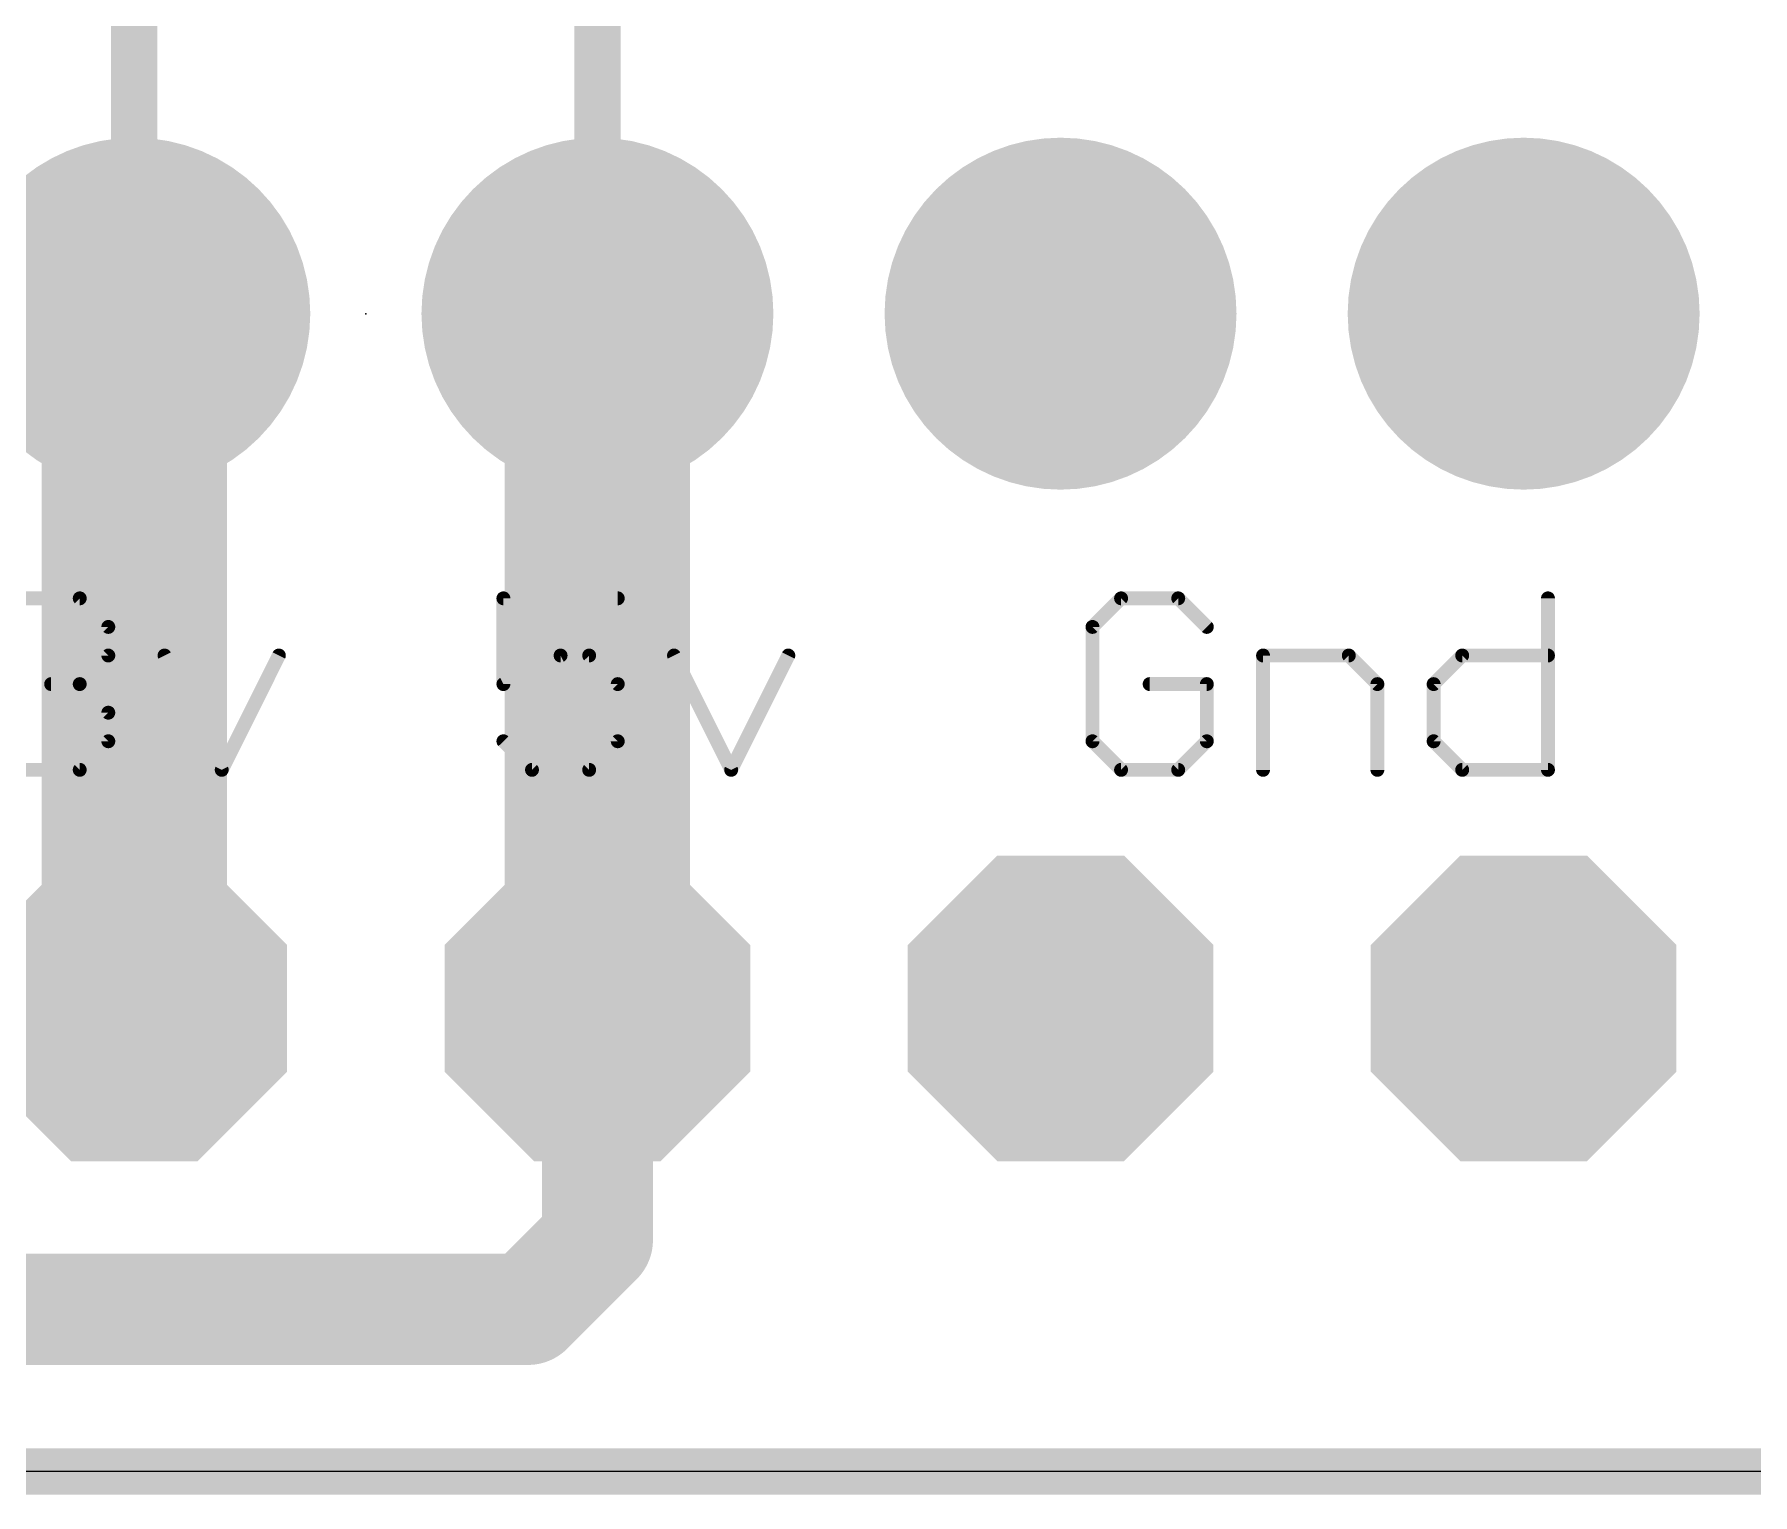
# Model space of a CAD drawing. Extents: x -0.1 to 68.7, y -0.1 to 53.5.
# Drawn here: x 35.01 to 44.44, y -0.13 to 7.88 of the extents above; entities that cross this region are included whole.
import ezdxf

# ---------------------------------------------------------------- set-up
doc = ezdxf.new("R2010")
doc.units = 0
for name, color, linetype in [('1', 12, 'CONTINUOUS'), ('16', 132, 'CONTINUOUS'), ('17', 110, 'CONTINUOUS'), ('20', 53, 'CONTINUOUS'), ('21', 40, 'CONTINUOUS'), ('23', 53, 'CONTINUOUS')]:
    doc.layers.add(name, color=color, linetype=linetype)

# ---------------------------------------------------------------- blocks, each defined once
blk = doc.blocks.new('ROUNDP')
at = {"const_width": 0.5}
blk.add_lwpolyline([(0, -0.25, 1), (0, 0.25, 1), (0, -0.25)], format="xyb", dxfattribs=at)
blk = doc.blocks.new('OCTAGONP')
at = {"const_width": 0.5}
blk.add_lwpolyline([(-0.25, -0.1036), (-0.25, 0.1036), (-0.1036, 0.25), (0.1036, 0.25), (0.25, 0.1036), (0.25, -0.1036), (0.1036, -0.25), (-0.1036, -0.25), (-0.25, -0.1036), (-0.25, 0.1036)], dxfattribs=at)

msp = doc.modelspace()

# ---------------------------------------------------------------- linework, layer by layer
at = {"layer": '1'}
for points, const_width in [([(35.56, 6.35), (35.56, 14.986)], 0.254), ([(38.1, 6.35), (38.1, 12.954)], 0.254), ([(35.56, 2.54), (35.56, 6.35)], 1.016), ([(38.1, 2.54), (38.1, 6.35)], 1.016), ([(38.1, 2.54), (38.1, 1.27)], 0.6096), ([(38.1, 1.27), (37.719, 0.889)], 0.6096), ([(37.719, 0.889), (23.114, 0.889)], 0.6096), ([(66.04, 0), (0, 0)], 0.254)]:
    msp.add_lwpolyline(points, dxfattribs=dict(at, const_width=const_width))
for points, const_width in [([(35.814, 6.35, 1), (35.306, 6.35)], 0.508), ([(38.354, 6.35, 1), (37.846, 6.35)], 0.508), ([(35.4965, 6.35, 1), (35.6235, 6.35)], 0.127), ([(38.0365, 6.35, 1), (38.1635, 6.35)], 0.127), ([(38.2524, 2.54, 1), (37.9476, 2.54)], 0.3048), ([(35.306, 2.54, 1), (35.814, 2.54)], 0.508), ([(37.846, 2.54, 1), (38.354, 2.54)], 0.508), ([(38.2078, 1.1622, 1), (37.9922, 1.3778)], 0.3048), ([(37.9476, 1.27, 1), (38.2524, 1.27)], 0.3048), ([(37.6112, 0.9968, 1), (37.8268, 0.7812)], 0.3048), ([(37.719, 0.7366, 1), (37.719, 1.0414)], 0.3048)]:
    msp.add_lwpolyline(points, format="xyb", dxfattribs=dict(at, const_width=const_width))
at = {"layer": '16', "const_width": 0.254}
msp.add_lwpolyline([(66.04, 0), (0, 0)], dxfattribs=at)
at = {"layer": '20'}
msp.add_line((66.04, 0), (0, 0), dxfattribs=at)
at = {"layer": '21', "const_width": 0.0762}
for points in [[(34.9472, 4.7887), (35.2607, 4.7887)], [(35.2607, 4.7887), (35.4175, 4.6319)], [(38.2115, 4.7887), (37.5844, 4.7887)], [(37.5844, 4.7887), (37.5844, 4.3184)], [(40.972, 4.7887), (40.8152, 4.6319)], [(41.2855, 4.7887), (40.972, 4.7887)], [(41.4423, 4.6319), (41.2855, 4.7887)], [(43.3133, 4.7887), (43.3133, 3.8481)], [(35.4175, 4.6319), (35.4175, 4.4752)], [(40.8152, 4.6319), (40.8152, 4.0049)], [(35.4175, 4.4752), (35.2607, 4.3184)], [(35.7259, 4.4752), (36.0395, 3.8481)], [(36.0395, 3.8481), (36.353, 4.4752)], [(37.5844, 4.3184), (37.8979, 4.4752)], [(37.8979, 4.4752), (38.0547, 4.4752)], [(38.0547, 4.4752), (38.2115, 4.3184)], [(38.5199, 4.4752), (38.8335, 3.8481)], [(38.8335, 3.8481), (39.147, 4.4752)], [(41.7507, 3.8481), (41.7507, 4.4752)], [(41.7507, 4.4752), (42.221, 4.4752)], [(42.221, 4.4752), (42.3778, 4.3184)], [(42.6862, 4.3184), (42.843, 4.4752)], [(42.843, 4.4752), (43.3133, 4.4752)], [(35.2607, 4.3184), (35.1039, 4.3184)], [(35.2607, 4.3184), (35.4175, 4.1616)], [(38.2115, 4.3184), (38.2115, 4.0049)], [(41.4423, 4.3184), (41.1287, 4.3184)], [(41.4423, 4.0049), (41.4423, 4.3184)], [(42.3778, 4.3184), (42.3778, 3.8481)], [(42.6862, 4.0049), (42.6862, 4.3184)], [(35.4175, 4.1616), (35.4175, 4.0049)], [(35.4175, 4.0049), (35.2607, 3.8481)], [(37.7412, 3.8481), (37.5844, 4.0049)], [(38.2115, 4.0049), (38.0547, 3.8481)], [(40.8152, 4.0049), (40.972, 3.8481)], [(41.2855, 3.8481), (41.4423, 4.0049)], [(42.843, 3.8481), (42.6862, 4.0049)], [(35.2607, 3.8481), (34.9472, 3.8481)], [(38.0547, 3.8481), (37.7412, 3.8481)], [(40.972, 3.8481), (41.2855, 3.8481)], [(43.3133, 3.8481), (42.843, 3.8481)]]:
    msp.add_lwpolyline(points, dxfattribs=at)
at = {"layer": '21', "const_width": 0.0381}
for points in [[(35.2742, 4.8022, 1), (35.2472, 4.7752)], [(35.2607, 4.7697, 1), (35.2607, 4.8078)], [(37.5844, 4.8078, 1), (37.5844, 4.7697)], [(37.6035, 4.7887, 1), (37.5654, 4.7887)], [(38.2115, 4.7697, 1), (38.2115, 4.8078)], [(40.972, 4.8078, 1), (40.972, 4.7697)], [(40.9854, 4.7752, 1), (40.9585, 4.8022)], [(41.299, 4.8022, 1), (41.272, 4.7752)], [(41.2855, 4.7697, 1), (41.2855, 4.8078)], [(43.3324, 4.7887, 1), (43.2943, 4.7887)], [(35.4365, 4.6319, 1), (35.3984, 4.6319)], [(35.404, 4.6185, 1), (35.4309, 4.6454)], [(40.8343, 4.6319, 1), (40.7962, 4.6319)], [(40.8017, 4.6454, 1), (40.8287, 4.6185)], [(41.4288, 4.6185, 1), (41.4557, 4.6454)], [(35.3984, 4.4752, 1), (35.4365, 4.4752)], [(35.4309, 4.4617, 1), (35.404, 4.4886)], [(35.743, 4.4837, 1), (35.7089, 4.4666)], [(36.37, 4.4666, 1), (36.3359, 4.4837)], [(37.8979, 4.4942, 1), (37.8979, 4.4561)], [(37.9065, 4.4581, 1), (37.8894, 4.4922)], [(38.0682, 4.4886, 1), (38.0412, 4.4617)], [(38.0547, 4.4561, 1), (38.0547, 4.4942)], [(38.537, 4.4837, 1), (38.5029, 4.4666)], [(39.164, 4.4666, 1), (39.1299, 4.4837)], [(41.7698, 4.4752, 1), (41.7317, 4.4752)], [(41.7507, 4.4942, 1), (41.7507, 4.4561)], [(42.2345, 4.4886, 1), (42.2075, 4.4617)], [(42.221, 4.4561, 1), (42.221, 4.4942)], [(42.843, 4.4942, 1), (42.843, 4.4561)], [(42.8565, 4.4617, 1), (42.8295, 4.4886)], [(43.3133, 4.4561, 1), (43.3133, 4.4942)], [(35.1039, 4.3375, 1), (35.1039, 4.2994)], [(35.2742, 4.3319, 1), (35.2472, 4.3049)], [(35.2472, 4.3319, 1), (35.2742, 4.3049)], [(35.2607, 4.2994, 1), (35.2607, 4.3375)], [(37.5759, 4.3354, 1), (37.5929, 4.3014)], [(37.5654, 4.3184, 1), (37.6035, 4.3184)], [(38.2305, 4.3184, 1), (38.1924, 4.3184)], [(38.198, 4.3049, 1), (38.2249, 4.3319)], [(41.1287, 4.3375, 1), (41.1287, 4.2994)], [(41.4613, 4.3184, 1), (41.4232, 4.3184)], [(41.4423, 4.2994, 1), (41.4423, 4.3375)], [(42.3968, 4.3184, 1), (42.3587, 4.3184)], [(42.3643, 4.3049, 1), (42.3913, 4.3319)], [(42.6728, 4.3319, 1), (42.6997, 4.3049)], [(42.7053, 4.3184, 1), (42.6672, 4.3184)], [(35.4365, 4.1616, 1), (35.3984, 4.1616)], [(35.404, 4.1482, 1), (35.4309, 4.1751)], [(35.3984, 4.0049, 1), (35.4365, 4.0049)], [(35.4309, 3.9914, 1), (35.404, 4.0183)], [(37.5979, 4.0183, 1), (37.5709, 3.9914)], [(38.1924, 4.0049, 1), (38.2305, 4.0049)], [(38.2249, 3.9914, 1), (38.198, 4.0183)], [(40.8287, 4.0183, 1), (40.8017, 3.9914)], [(40.7962, 4.0049, 1), (40.8343, 4.0049)], [(41.4232, 4.0049, 1), (41.4613, 4.0049)], [(41.4557, 3.9914, 1), (41.4288, 4.0183)], [(42.6997, 4.0183, 1), (42.6728, 3.9914)], [(42.6672, 4.0049, 1), (42.7053, 4.0049)], [(35.2472, 3.8616, 1), (35.2742, 3.8346)], [(35.2607, 3.8291, 1), (35.2607, 3.8672)], [(36.0224, 3.8566, 1), (36.0565, 3.8396)], [(36.0224, 3.8396, 1), (36.0565, 3.8566)], [(37.7412, 3.8672, 1), (37.7412, 3.8291)], [(37.7277, 3.8346, 1), (37.7546, 3.8616)], [(38.0412, 3.8616, 1), (38.0682, 3.8346)], [(38.0547, 3.8291, 1), (38.0547, 3.8672)], [(38.8164, 3.8566, 1), (38.8505, 3.8396)], [(38.8164, 3.8396, 1), (38.8505, 3.8566)], [(40.972, 3.8672, 1), (40.972, 3.8291)], [(40.9585, 3.8346, 1), (40.9854, 3.8616)], [(41.272, 3.8616, 1), (41.299, 3.8346)], [(41.2855, 3.8291, 1), (41.2855, 3.8672)], [(41.7317, 3.8481, 1), (41.7698, 3.8481)], [(42.3587, 3.8481, 1), (42.3968, 3.8481)], [(42.843, 3.8672, 1), (42.843, 3.8291)], [(42.8295, 3.8346, 1), (42.8565, 3.8616)], [(43.2943, 3.8481, 1), (43.3324, 3.8481)], [(43.3133, 3.8291, 1), (43.3133, 3.8672)]]:
    msp.add_lwpolyline(points, format="xyb", dxfattribs=at)
at = {"layer": '23'}
msp.add_point((36.83, 6.35), dxfattribs=at)

# ---------------------------------------------------------------- block references
at = {"layer": '17', "xscale": 1.9304, "yscale": 1.9304, "rotation": 270}
for p in [(35.56, 6.35), (35.56, 6.35), (38.1, 6.35), (38.1, 6.35), (40.64, 6.35), (40.64, 6.35), (43.18, 6.35), (43.18, 6.35)]:
    msp.add_blockref('ROUNDP', p, dxfattribs=at)
at = {"layer": '17', "xscale": 1.6764, "yscale": 1.6764}
for p in [(35.56, 2.54), (35.56, 2.54), (38.1, 2.54), (38.1, 2.54), (40.64, 2.54), (40.64, 2.54), (43.18, 2.54), (43.18, 2.54)]:
    msp.add_blockref('OCTAGONP', p, dxfattribs=at)

doc.saveas('drawing.dxf')
